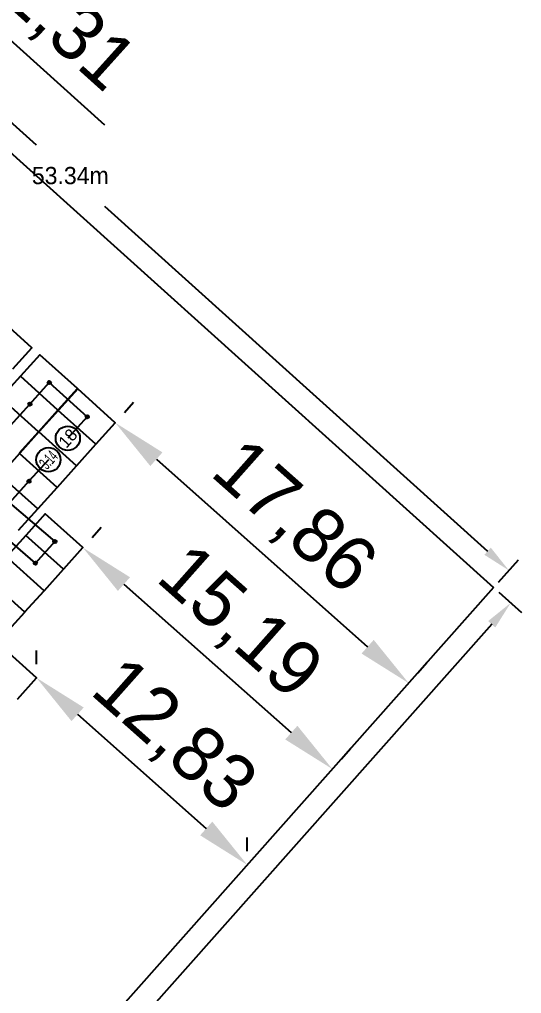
# Model space of a CAD drawing. Header units: millimetres. Extents: x 100467534408 to 100467536215, y 22466358354 to 22466358689.
# Drawn here: x 100467535263.95 to 100467535286.81, y 22466358507.89 to 22466358552.26 of the extents above; entities that cross this region are included whole.
import ezdxf
from ezdxf.enums import TextEntityAlignment as Align

# ---------------------------------------------------------------- set-up
doc = ezdxf.new("R2010")
doc.units = ezdxf.units.MM
doc.header["$LTSCALE"] = 25.4
doc.layers.get('Defpoints').update_dxf_attribs({"linetype": 'CONTINUOUS'})
for name, color, linetype, true_color in [('building', 7, 'CONTINUOUS', 0xffffff), ('component', 7, 'CONTINUOUS', 0xffffff), ('strings', 7, 'CONTINUOUS', 0xffffff)]:
    doc.layers.add(name, color=color, linetype=linetype, true_color=true_color)
for name, color, linetype in [('COTA PANELES', 30, 'CONTINUOUS'), ('COTA PASILLOS', 1, 'CONTINUOUS'), ('Default', 7, 'CONTINUOUS')]:
    doc.layers.add(name, color=color, linetype=linetype)
doc.dimstyles.new('ISO-25', dxfattribs={"dimtxt": 2.5, "dimasz": 2.5, "dimexe": 1.25, "dimexo": 0.625, "dimtad": 1, "dimtxsty": 'Standard', "dimcen": 2.5, "dimadec": 0, "dimazin": 0, "dimtfac": 1, "dimtmove": 0, "dimatfit": 3, "dimfxl": 1, "dimarcsym": 0})
doc.dimstyles.get("Standard").update_dxf_attribs({"dimtxt": 63.5, "dimasz": 4.572, "dimexe": 4.572, "dimexo": 1.5875, "dimgap": 2.286, "dimtad": 0, "dimtih": 1, "dimtoh": 1, "dimdec": 4, "dimzin": 0, "dimdsep": 46, "dimtxsty": 'Standard', "dimcen": 2.286, "dimadec": 0, "dimazin": 0, "dimtfac": 1, "dimtdec": 4, "dimtofl": 0, "dimtmove": 0, "dimatfit": 3, "dimfxl": 25.4, "dimtolj": 1, "dimtzin": 0, "dimarcsym": 0})

# ---------------------------------------------------------------- blocks, each defined once
blk = doc.blocks.new('AUDIT_I_250328083542-60')
at = {"layer": 'Default', "transparency": 16777216}
for p, q in [((78.541, 72.424), (80.297, 74.375)), ((81.319, 71.773), (114.645, 41.762)), ((120.59, 36.409), (153.916, 6.399)), ((154.854, 3.704), (156.61, 5.654))]:
    blk.add_line(p, q, dxfattribs=at)
for points in [[(79.461, 73.446), (81.597, 72.083), (81.04, 71.463)], [(155.774, 4.726), (153.637, 6.089), (154.195, 6.708)]]:
    blk.add_solid(points, dxfattribs=at)
at = {"layer": 'Defpoints', "transparency": 16777216}
for p in [(78.122, 71.96), (154.435, 3.239)]:
    blk.add_point(p, dxfattribs=at)
at = {"layer": 'Default', "transparency": 16777216}
blk.add_text('53.34m', height=1.5, dxfattribs=at).set_placement((117.617, 39.086), align=Align.MIDDLE_CENTER)
blk = doc.blocks.new('AUDIT_I_250328083542-61')
at = {"layer": 'Default', "transparency": 16777216}
for p, q in [((154.903, 2.824), (156.866, 1.082)), ((154.271, 0.042), (95.436, -66.233)), ((90.124, -72.216), (31.289, -138.491)), ((28.601, -139.448), (30.564, -141.191))]:
    blk.add_line(p, q, dxfattribs=at)
for points in [[(155.931, 1.912), (154.583, -0.235), (153.96, 0.319)], [(29.629, -140.361), (30.977, -138.215), (31.6, -138.768)]]:
    blk.add_solid(points, dxfattribs=at)
at = {"layer": 'Defpoints', "transparency": 16777216}
for p in [(154.435, 3.239), (28.133, -139.033)]:
    blk.add_point(p, dxfattribs=at)
at = {"layer": 'Default', "transparency": 16777216}
blk.add_text('98.82m', height=1.5, dxfattribs=at).set_placement((92.78, -69.225), align=Align.MIDDLE_CENTER)
blk = doc.blocks.new('component')
at = {"layer": 'component', "color": 253, "true_color": 0xa5a5a5}
for points in [[(107.8805, 26.0338), (109.5597, 27.8974), (106.2528, 30.873), (104.5736, 29.0093)], [(111.881, 22.4343), (113.5603, 24.2978), (110.2532, 27.2733), (108.5741, 25.4098)], [(110.1762, 20.542), (111.8554, 22.4056), (108.5483, 25.3811), (106.8693, 23.5175)], [(115.2158, 19.4338), (116.8949, 21.2972), (113.588, 24.2729), (111.9087, 22.4093)], [(108.4713, 18.6498), (110.1503, 20.5135), (106.8434, 23.489), (105.1644, 21.6254)], [(113.5108, 17.5416), (115.19, 19.4051), (111.8831, 22.3806), (110.2039, 20.5171)], [(111.8059, 15.6493), (113.4852, 17.5129), (110.1781, 20.4885), (108.499, 18.6248)], [(110.101, 13.7572), (111.7801, 15.6208), (108.4732, 18.5963), (106.7942, 16.7327)], [(108.3962, 11.865), (110.0752, 13.7285), (106.7684, 16.704), (105.0893, 14.8406)], [(112.3666, 8.4566), (114.0457, 10.3203), (110.7388, 13.2958), (109.0596, 11.4322)], [(110.6618, 6.5645), (112.3408, 8.4282), (109.0339, 11.4037), (107.3547, 9.54)], [(108.9567, 4.6724), (110.636, 6.5358), (107.3291, 9.5115), (105.6498, 7.6479)], [(107.2519, 2.7802), (108.9311, 4.6437), (105.624, 7.6192), (103.945, 5.7558)], [(108.2933, -2.9903), (109.9725, -1.1269), (106.6654, 1.8486), (104.9864, -0.0148)]]:
    blk.add_lwpolyline(points, close=True, dxfattribs=at)
blk = doc.blocks.new('left-string')
at = {"layer": 'Default', "color": 30, "true_color": 0xec6f1a}
for centre in [(111.0917, 24.8315), (109.3869, 22.9393), (114.4265, 21.8311), (109.3118, 16.1545), (111.5773, 10.854), (109.8725, 8.9619)]:
    blk.add_circle(centre, 0.15, dxfattribs=at)
at = {"layer": 'strings', "color": 30, "true_color": 0xec6f1a, "flags": 128}
for points in [[(107.6785, 21.0504), (109.3833, 22.9425), (109.3833, 22.9425), (111.0882, 24.8347), (111.0882, 24.8347), (114.423, 21.8343), (114.423, 21.8343), (112.718, 19.9421)], [(111.0131, 18.0498), (109.3082, 16.1577), (109.3082, 16.1577), (107.6034, 14.2655)], [(107.6034, 14.2655), (111.5738, 10.8572), (111.5738, 10.8572), (109.869, 8.965), (109.869, 8.965), (105.8985, 12.3733)]]:
    blk.add_lwpolyline(points, dxfattribs=at)
at = {"layer": 'strings', "color": 30, "true_color": 0xec6f1a}
for centre in [(112.7216, 19.9389), (111.0166, 18.0466)]:
    blk.add_circle(centre, 1.0661, dxfattribs=at)
blk.add_text('18', height=1.06613, rotation=47.888611, dxfattribs=at).set_placement((112.7216, 19.9389), align=Align.MIDDLE_CENTER)
at = {"layer": 'strings', "color": 30, "true_color": 0xec6f1a, "width": 0.55}
blk.add_text('3.14', height=1.06613, rotation=47.891582, dxfattribs=at).set_placement((111.0166, 18.0466), align=Align.MIDDLE_CENTER)
blk = doc.blocks.new('*D32')
at = {"layer": 'COTA PANELES', "color": 0, "linetype": 'Continuous', "lineweight": -2, "transparency": 16777216}
for p, q in [((100467535254.3389, 22466358559.59483), (100467535252.4805, 22466358561.26701)), ((100467535250.0849, 22466358551.1294), (100467535257.0334, 22466358558.85186)), ((100467535256.1973, 22466358557.92265), (100467535257.9111, 22466358556.38061)), ((100467535251.79871, 22466358549.58736), (100467535258.74719, 22466358557.30983)), ((100467535259.76961, 22466358554.70843), (100467535267.8228, 22466358547.46228))]:
    blk.add_line(p, q, dxfattribs=at)
at = {"layer": 'COTA PANELES', "color": 0, "linetype": 'Continuous', "transparency": 16777216}
for points in [[(100467535254.0602, 22466358559.28509), (100467535254.6176, 22466358559.90457), (100467535256.1973, 22466358557.92265)], [(100467535260.04829, 22466358555.01817), (100467535259.49091, 22466358554.39869), (100467535257.9111, 22466358556.38061)]]:
    blk.add_solid(points, dxfattribs=at)
at = {"layer": 'Defpoints', "color": 0, "linetype": 'Continuous', "transparency": 16777216}
for p in [(100467535257.9111, 22466358556.38061), (100467535249.6669, 22466358550.66479), (100467535251.38071, 22466358549.12275)]:
    blk.add_point(p, dxfattribs=at)
at = {"layer": 'COTA PANELES', "color": 0, "linetype": 'Continuous', "transparency": 16777216, "insert": (100467535266.1189, 22466358551.79795), "char_height": 2.5, "attachment_point": 5, "rotation": 318.019764}
blk.add_mtext('2,31', dxfattribs=at)
blk = doc.blocks.new('*D34')
at = {"layer": 'COTA PASILLOS', "color": 0, "linetype": 'Continuous', "lineweight": -2, "transparency": 16777216}
for p, q in [((100467535264.7271, 22466358522.88975), (100467535264.7271, 22466358523.51476)), ((100467535266.5966, 22466358520.60504), (100467535272.45419, 22466358515.40502)), ((100467535274.32381, 22466358514.3703), (100467535274.32381, 22466358514.99531))]:
    blk.add_line(p, q, dxfattribs=at)
at = {"layer": 'COTA PASILLOS', "color": 0, "linetype": 'Continuous', "transparency": 16777216}
for points in [[(100467535266.87331, 22466358520.91664), (100467535266.32001, 22466358520.29345), (100467535264.7271, 22466358522.26476)], [(100467535272.1776, 22466358515.09343), (100467535272.7308, 22466358515.71662), (100467535274.32381, 22466358513.74531)]]:
    blk.add_solid(points, dxfattribs=at)
at = {"layer": 'Defpoints', "color": 0, "linetype": 'Continuous', "transparency": 16777216}
for p in [(100467535264.7271, 22466358522.26475), (100467535274.32381, 22466358513.74531), (100467535274.32381, 22466358513.7453)]:
    blk.add_point(p, dxfattribs=at)
at = {"layer": 'COTA PASILLOS', "color": 0, "linetype": 'Continuous', "transparency": 16777216, "insert": (100467535270.90849, 22466358519.56302), "char_height": 2.5, "attachment_point": 5, "rotation": 318.403086}
blk.add_mtext('12,83', dxfattribs=at)
blk = doc.blocks.new('*D35')
at = {"layer": 'COTA PASILLOS', "color": 0, "linetype": 'Continuous', "lineweight": -2, "transparency": 16777216}
for p, q in [((100467535267.2529, 22466358528.66459), (100467535267.6678, 22466358529.13199)), ((100467535268.7075, 22466358526.53748), (100467535276.3299, 22466358519.77078)), ((100467535278.6144, 22466358518.57846), (100467535279.0293, 22466358519.04586))]:
    blk.add_line(p, q, dxfattribs=at)
at = {"layer": 'COTA PASILLOS', "color": 0, "linetype": 'Continuous', "transparency": 16777216}
for points in [[(100467535268.98421, 22466358526.84908), (100467535268.43089, 22466358526.22589), (100467535266.838, 22466358528.1972)], [(100467535276.0533, 22466358519.45919), (100467535276.60651, 22466358520.08238), (100467535278.19949, 22466358518.11107)]]:
    blk.add_solid(points, dxfattribs=at)
at = {"layer": 'Defpoints', "color": 0, "linetype": 'Continuous', "transparency": 16777216}
for p in [(100467535266.838, 22466358528.1972), (100467535278.19949, 22466358518.11107), (100467535278.19949, 22466358518.11107)]:
    blk.add_point(p, dxfattribs=at)
at = {"layer": 'COTA PASILLOS', "color": 0, "linetype": 'Continuous', "transparency": 16777216, "insert": (100467535273.90179, 22466358524.71212), "char_height": 2.5, "attachment_point": 5, "rotation": 318.403084}
blk.add_mtext('15,19', dxfattribs=at)
blk = doc.blocks.new('*D36')
at = {"layer": 'COTA PASILLOS', "color": 0, "linetype": 'Continuous', "lineweight": -2, "transparency": 16777216}
for p, q in [((100467535268.72951, 22466358534.35331), (100467535269.14439, 22466358534.8207)), ((100467535270.1841, 22466358532.2262), (100467535279.80499, 22466358523.68532)), ((100467535282.08949, 22466358522.493), (100467535282.50439, 22466358522.9604))]:
    blk.add_line(p, q, dxfattribs=at)
at = {"layer": 'COTA PASILLOS', "color": 0, "linetype": 'Continuous', "transparency": 16777216}
for points in [[(100467535270.4608, 22466358532.53779), (100467535269.9075, 22466358531.9146), (100467535268.3145, 22466358533.88591)], [(100467535279.5284, 22466358523.37372), (100467535280.0816, 22466358523.99691), (100467535281.67461, 22466358522.0256)]]:
    blk.add_solid(points, dxfattribs=at)
at = {"layer": 'Defpoints', "color": 0, "linetype": 'Continuous', "transparency": 16777216}
for p in [(100467535268.3145, 22466358533.88591), (100467535281.67461, 22466358522.0256), (100467535281.67461, 22466358522.0256)]:
    blk.add_point(p, dxfattribs=at)
at = {"layer": 'COTA PASILLOS', "color": 0, "linetype": 'Continuous', "transparency": 16777216, "insert": (100467535276.3777, 22466358529.51374), "char_height": 2.5, "attachment_point": 5, "rotation": 318.403082}
blk.add_mtext('17,86', dxfattribs=at)
blk = doc.blocks.new('building0')
at = {"layer": 'building', "color": 253, "true_color": 0xa5a5a5}
for p, q in [((78.1224, 71.9597), (154.4353, 3.2394)), ((154.4353, 3.2394), (28.1334, -139.0332))]:
    blk.add_line(p, q, dxfattribs=at)
at = {"layer": 'Default'}
for p1, p2, picture, middle, turn in [((78.1224, 71.9597), (154.4353, 3.2394), 'AUDIT_I_250328083542-60', (117.6172, 39.08576), 317.9967427), ((154.4353, 3.2394), (28.1334, -139.0332), 'AUDIT_I_250328083542-61', (92.78002, -69.22467), 228.4030685)]:
    dim = blk.add_linear_dim(base=(0, 0), p1=p1, p2=p2, dimstyle='Standard', dxfattribs=at)
    dim.commit()
    dim.dimension.update_dxf_attribs({"geometry": picture, "text_midpoint": middle, "text_rotation": turn})

msp = doc.modelspace()

# ---------------------------------------------------------------- block references
at = {"layer": 'Default'}
for name, p, xscale, yscale, zscale in [('building0', (100467535204.6797, 22466358524.68414), 0.5235890972481151, 0.5235890972481151, 0.5235890972481151), ('component', (100467535207.7345, 22466358522.84876), 0.518244063130006, 0.518244063130006, 0.518244063130006), ('left-string', (100467535207.7345, 22466358522.84876), 0.518244063130006, 0.518244063130006, 0.518244063130006)]:
    msp.add_blockref(name, p, dxfattribs=dict(at, xscale=xscale, yscale=yscale, zscale=zscale))

# ---------------------------------------------------------------- dimensions: what is measured, and where the dimension line sits
at = {"layer": 'COTA PANELES', "linetype": 'Continuous'}
dim = msp.add_linear_dim(base=(100467535257.9111, 22466358556.38061), p1=(100467535249.6669, 22466358550.66479), p2=(100467535251.38071, 22466358549.12275), angle=318.019877, dimstyle='ISO-25', dxfattribs=at)
dim.commit()
dim.dimension.update_dxf_attribs({"geometry": '*D32', "text_midpoint": (100467535264.7254, 22466358550.24926), "dimtype": 161})
at = {"layer": 'COTA PASILLOS', "linetype": 'Continuous'}
for p1, p2, distance, picture, middle in [((100467535268.3145, 22466358533.88591), (100467535281.67461, 22466358522.0256), 0, '*D36', (100467535276.3777, 22466358529.51374)), ((100467535266.838, 22466358528.1972), (100467535278.19949, 22466358518.11107), 0, '*D35', (100467535273.90179, 22466358524.71212)), ((100467535264.7271, 22466358522.26475), (100467535274.32381, 22466358513.7453), 0.00001, '*D34', (100467535270.90849, 22466358519.56302))]:
    dim = msp.add_aligned_dim(p1=p1, p2=p2, distance=distance, dimstyle='ISO-25', dxfattribs=at)
    dim.commit()
    dim.dimension.update_dxf_attribs({"geometry": picture, "text_midpoint": middle})

doc.saveas('drawing.dxf')
